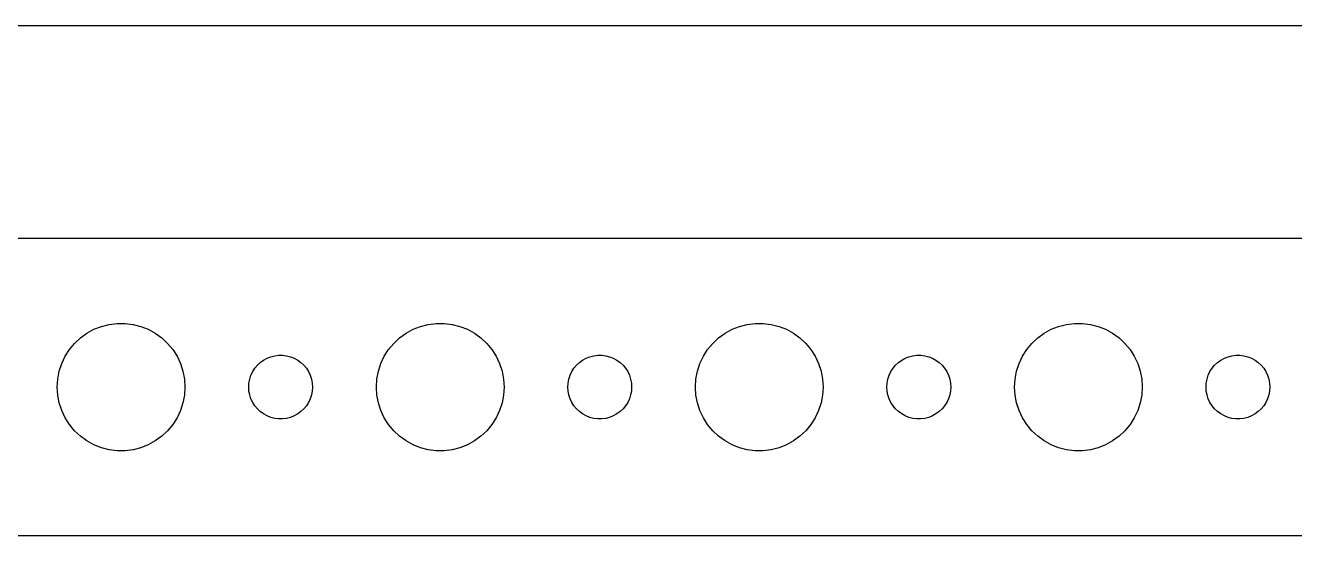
# Model space of a CAD drawing. Header units: metres. Extents: x -112 to 112, y 41 to 103.
# Drawn here: x -4.5 to 55.2, y 41 to 65 of the extents above; entities that cross this region are included whole.
import ezdxf

# ---------------------------------------------------------------- set-up
doc = ezdxf.new("R2010")
doc.units = ezdxf.units.M

msp = doc.modelspace()

# ---------------------------------------------------------------- linework, layer by layer
for p, q in [((-107.314, 65.0099), (107.314, 65.0099)), ((107.314, 54.9901), (-107.314, 54.9901)), ((-1.27733, 50.7145), (-0.92705, 50.8532)), ((-0.92705, 50.8532), (-0.56213, 50.9469)), ((-0.56213, 50.9469), (-0.18837, 50.9941)), ((-0.18837, 50.9941), (0.18837, 50.9941)), ((0.18837, 50.9941), (0.56213, 50.9469)), ((0.56213, 50.9469), (0.92705, 50.8532)), ((0.92705, 50.8532), (1.27733, 50.7145)), ((13.7227, 50.7145), (14.0729, 50.8532)), ((14.0729, 50.8532), (14.4379, 50.9469)), ((14.4379, 50.9469), (14.8116, 50.9941)), ((14.8116, 50.9941), (15.1884, 50.9941)), ((15.1884, 50.9941), (15.5621, 50.9469)), ((15.5621, 50.9469), (15.927, 50.8532)), ((15.927, 50.8532), (16.2773, 50.7145)), ((28.7227, 50.7145), (29.0729, 50.8532)), ((29.0729, 50.8532), (29.4379, 50.9469)), ((29.4379, 50.9469), (29.8116, 50.9941)), ((29.8116, 50.9941), (30.1884, 50.9941)), ((30.1884, 50.9941), (30.5621, 50.9469)), ((30.5621, 50.9469), (30.927, 50.8532)), ((30.927, 50.8532), (31.2773, 50.7145)), ((43.7227, 50.7145), (44.0729, 50.8532)), ((44.0729, 50.8532), (44.4379, 50.9469)), ((44.4379, 50.9469), (44.8116, 50.9941)), ((44.8116, 50.9941), (45.1884, 50.9941)), ((45.1884, 50.9941), (45.5621, 50.9469)), ((45.5621, 50.9469), (45.927, 50.8532)), ((45.927, 50.8532), (46.2773, 50.7145)), ((-2.1869, 50.0536), (-1.91226, 50.3115)), ((-1.91226, 50.3115), (-1.60747, 50.533)), ((-1.60747, 50.533), (-1.27733, 50.7145)), ((1.27733, 50.7145), (1.60747, 50.533)), ((1.60747, 50.533), (1.91226, 50.3115)), ((1.91226, 50.3115), (2.1869, 50.0536)), ((12.8131, 50.0536), (13.0877, 50.3115)), ((13.0877, 50.3115), (13.3925, 50.533)), ((13.3925, 50.533), (13.7227, 50.7145)), ((16.2773, 50.7145), (16.6075, 50.533)), ((16.6075, 50.533), (16.9123, 50.3115)), ((16.9123, 50.3115), (17.1869, 50.0536)), ((27.8131, 50.0536), (28.0877, 50.3115)), ((28.0877, 50.3115), (28.3925, 50.533)), ((28.3925, 50.533), (28.7227, 50.7145)), ((31.2773, 50.7145), (31.6075, 50.533)), ((31.6075, 50.533), (31.9123, 50.3115)), ((31.9123, 50.3115), (32.1869, 50.0536)), ((42.8131, 50.0536), (43.0877, 50.3115)), ((43.0877, 50.3115), (43.3925, 50.533)), ((43.3925, 50.533), (43.7227, 50.7145)), ((46.2773, 50.7145), (46.6075, 50.533)), ((46.6075, 50.533), (46.9123, 50.3115)), ((46.9123, 50.3115), (47.1869, 50.0536)), ((-2.62891, 49.4453), (-2.42705, 49.7634)), ((-2.42705, 49.7634), (-2.1869, 50.0536)), ((2.1869, 50.0536), (2.42705, 49.7634)), ((2.42705, 49.7634), (2.62891, 49.4453)), ((12.3711, 49.4453), (12.5729, 49.7634)), ((12.5729, 49.7634), (12.8131, 50.0536)), ((17.1869, 50.0536), (17.427, 49.7634)), ((17.427, 49.7634), (17.6289, 49.4453)), ((27.3711, 49.4453), (27.5729, 49.7634)), ((27.5729, 49.7634), (27.8131, 50.0536)), ((32.1869, 50.0536), (32.427, 49.7634)), ((32.427, 49.7634), (32.6289, 49.4453)), ((42.3711, 49.4453), (42.5729, 49.7634)), ((42.5729, 49.7634), (42.8131, 50.0536)), ((47.1869, 50.0536), (47.427, 49.7634)), ((47.427, 49.7634), (47.6289, 49.4453)), ((-2.90575, 48.7461), (-2.78932, 49.1044)), ((-2.78932, 49.1044), (-2.62891, 49.4453)), ((2.62891, 49.4453), (2.78932, 49.1044)), ((2.78932, 49.1044), (2.90575, 48.7461)), ((6.28647, 48.8817), (6.40654, 49.0268)), ((6.40654, 49.0268), (6.54385, 49.1558)), ((6.54385, 49.1558), (6.69626, 49.2665)), ((6.69626, 49.2665), (6.86133, 49.3572)), ((6.86133, 49.3572), (7.03647, 49.4266)), ((7.03647, 49.4266), (7.21892, 49.4734)), ((7.21892, 49.4734), (7.40581, 49.497)), ((7.40581, 49.497), (7.59418, 49.497)), ((7.59418, 49.497), (7.78107, 49.4734)), ((7.78107, 49.4734), (7.96352, 49.4266)), ((7.96352, 49.4266), (8.13866, 49.3572)), ((8.13866, 49.3572), (8.30373, 49.2665)), ((8.30373, 49.2665), (8.45613, 49.1558)), ((8.45613, 49.1558), (8.59344, 49.0268)), ((8.59344, 49.0268), (8.71352, 48.8817)), ((12.0942, 48.7461), (12.2107, 49.1044)), ((12.2107, 49.1044), (12.3711, 49.4453)), ((17.6289, 49.4453), (17.7893, 49.1044)), ((17.7893, 49.1044), (17.9057, 48.7461)), ((21.2865, 48.8817), (21.4065, 49.0268)), ((21.4065, 49.0268), (21.5439, 49.1558)), ((21.5439, 49.1558), (21.6963, 49.2665)), ((21.6963, 49.2665), (21.8613, 49.3572)), ((21.8613, 49.3572), (22.0365, 49.4266)), ((22.0365, 49.4266), (22.2189, 49.4734)), ((22.2189, 49.4734), (22.4058, 49.497)), ((22.4058, 49.497), (22.5942, 49.497)), ((22.5942, 49.497), (22.7811, 49.4734)), ((22.7811, 49.4734), (22.9635, 49.4266)), ((22.9635, 49.4266), (23.1387, 49.3572)), ((23.1387, 49.3572), (23.3037, 49.2665)), ((23.3037, 49.2665), (23.4561, 49.1558)), ((23.4561, 49.1558), (23.5934, 49.0268)), ((23.5934, 49.0268), (23.7135, 48.8817)), ((27.0942, 48.7461), (27.2107, 49.1044)), ((27.2107, 49.1044), (27.3711, 49.4453)), ((32.6289, 49.4453), (32.7893, 49.1044)), ((32.7893, 49.1044), (32.9057, 48.7461)), ((36.2865, 48.8817), (36.4065, 49.0268)), ((36.4065, 49.0268), (36.5439, 49.1558)), ((36.5439, 49.1558), (36.6963, 49.2665)), ((36.6963, 49.2665), (36.8613, 49.3572)), ((36.8613, 49.3572), (37.0365, 49.4266)), ((37.0365, 49.4266), (37.2189, 49.4734)), ((37.2189, 49.4734), (37.4058, 49.497)), ((37.4058, 49.497), (37.5942, 49.497)), ((37.5942, 49.497), (37.7811, 49.4734)), ((37.7811, 49.4734), (37.9635, 49.4266)), ((37.9635, 49.4266), (38.1387, 49.3572)), ((38.1387, 49.3572), (38.3037, 49.2665)), ((38.3037, 49.2665), (38.4561, 49.1558)), ((38.4561, 49.1558), (38.5934, 49.0268)), ((38.5934, 49.0268), (38.7135, 48.8817)), ((42.0942, 48.7461), (42.2107, 49.1044)), ((42.2107, 49.1044), (42.3711, 49.4453)), ((47.6289, 49.4453), (47.7893, 49.1044)), ((47.7893, 49.1044), (47.9057, 48.7461)), ((51.2865, 48.8817), (51.4065, 49.0268)), ((51.4065, 49.0268), (51.5439, 49.1558)), ((51.5439, 49.1558), (51.6963, 49.2665)), ((51.6963, 49.2665), (51.8613, 49.3572)), ((51.8613, 49.3572), (52.0365, 49.4266)), ((52.0365, 49.4266), (52.2189, 49.4734)), ((52.2189, 49.4734), (52.4058, 49.497)), ((52.4058, 49.497), (52.5942, 49.497)), ((52.5942, 49.497), (52.7811, 49.4734)), ((52.7811, 49.4734), (52.9635, 49.4266)), ((52.9635, 49.4266), (53.1387, 49.3572)), ((53.1387, 49.3572), (53.3037, 49.2665)), ((53.3037, 49.2665), (53.4561, 49.1558)), ((53.4561, 49.1558), (53.5934, 49.0268)), ((53.5934, 49.0268), (53.7135, 48.8817)), ((-3, 48), (-2.97633, 48.376)), ((-2.97633, 48.376), (-2.90575, 48.7461)), ((2.90575, 48.7461), (2.97633, 48.376)), ((2.97633, 48.376), (3, 48)), ((6.01183, 48.188), (6.04712, 48.373)), ((6.04712, 48.373), (6.10533, 48.5522)), ((6.10533, 48.5522), (6.18553, 48.7226)), ((6.18553, 48.7226), (6.28647, 48.8817)), ((8.71352, 48.8817), (8.81445, 48.7226)), ((8.81445, 48.7226), (8.89465, 48.5522)), ((8.89465, 48.5522), (8.95287, 48.373)), ((8.95287, 48.373), (8.98816, 48.188)), ((12, 48), (12.0237, 48.376)), ((12.0237, 48.376), (12.0942, 48.7461)), ((17.9057, 48.7461), (17.9763, 48.376)), ((17.9763, 48.376), (18, 48)), ((21.0118, 48.188), (21.0471, 48.373)), ((21.0471, 48.373), (21.1053, 48.5522)), ((21.1053, 48.5522), (21.1855, 48.7226)), ((21.1855, 48.7226), (21.2865, 48.8817)), ((23.7135, 48.8817), (23.8145, 48.7226)), ((23.8145, 48.7226), (23.8947, 48.5522)), ((23.8947, 48.5522), (23.9529, 48.373)), ((23.9529, 48.373), (23.9882, 48.188)), ((27, 48), (27.0237, 48.376)), ((27.0237, 48.376), (27.0942, 48.7461)), ((32.9057, 48.7461), (32.9763, 48.376)), ((32.9763, 48.376), (33, 48)), ((36.0118, 48.188), (36.0471, 48.373)), ((36.0471, 48.373), (36.1053, 48.5522)), ((36.1053, 48.5522), (36.1855, 48.7226)), ((36.1855, 48.7226), (36.2865, 48.8817)), ((38.7135, 48.8817), (38.8145, 48.7226)), ((38.8145, 48.7226), (38.8947, 48.5522)), ((38.8947, 48.5522), (38.9529, 48.373)), ((38.9529, 48.373), (38.9882, 48.188)), ((42, 48), (42.0237, 48.376)), ((42.0237, 48.376), (42.0942, 48.7461)), ((47.9057, 48.7461), (47.9763, 48.376)), ((47.9763, 48.376), (48, 48)), ((51.0118, 48.188), (51.0471, 48.373)), ((51.0471, 48.373), (51.1053, 48.5522)), ((51.1053, 48.5522), (51.1855, 48.7226)), ((51.1855, 48.7226), (51.2865, 48.8817)), ((53.7135, 48.8817), (53.8145, 48.7226)), ((53.8145, 48.7226), (53.8947, 48.5522)), ((53.8947, 48.5522), (53.9529, 48.373)), ((53.9529, 48.373), (53.9882, 48.188)), ((-2.97633, 47.624), (-3, 48)), ((3, 48), (2.97633, 47.624)), ((6, 48), (6.01183, 48.188)), ((6.01183, 47.812), (6, 48)), ((6.04712, 47.627), (6.01183, 47.812)), ((8.98816, 47.812), (8.95287, 47.627)), ((8.98816, 48.188), (9, 48)), ((9, 48), (8.98816, 47.812)), ((12.0237, 47.624), (12, 48)), ((18, 48), (17.9763, 47.624)), ((21, 48), (21.0118, 48.188)), ((21.0118, 47.812), (21, 48)), ((21.0471, 47.627), (21.0118, 47.812)), ((23.9882, 47.812), (23.9529, 47.627)), ((23.9882, 48.188), (24, 48)), ((24, 48), (23.9882, 47.812)), ((27.0237, 47.624), (27, 48)), ((33, 48), (32.9763, 47.624)), ((36, 48), (36.0118, 48.188)), ((36.0118, 47.812), (36, 48)), ((36.0471, 47.627), (36.0118, 47.812)), ((38.9882, 47.812), (38.9529, 47.627)), ((38.9882, 48.188), (39, 48)), ((39, 48), (38.9882, 47.812)), ((42.0237, 47.624), (42, 48)), ((48, 48), (47.9763, 47.624)), ((51, 48), (51.0118, 48.188)), ((51.0118, 47.812), (51, 48)), ((51.0471, 47.627), (51.0118, 47.812)), ((53.9882, 47.812), (53.9529, 47.627)), ((53.9882, 48.188), (54, 48)), ((54, 48), (53.9882, 47.812)), ((-2.90575, 47.2539), (-2.97633, 47.624)), ((-2.78932, 46.8956), (-2.90575, 47.2539)), ((2.90575, 47.2539), (2.78932, 46.8956)), ((2.97633, 47.624), (2.90575, 47.2539)), ((6.10533, 47.4478), (6.04712, 47.627)), ((6.18553, 47.2774), (6.10533, 47.4478)), ((6.28647, 47.1183), (6.18553, 47.2774)), ((8.81445, 47.2774), (8.71352, 47.1183)), ((8.89465, 47.4478), (8.81445, 47.2774)), ((8.95287, 47.627), (8.89465, 47.4478)), ((12.0942, 47.2539), (12.0237, 47.624)), ((12.2107, 46.8956), (12.0942, 47.2539)), ((17.9057, 47.2539), (17.7893, 46.8956)), ((17.9763, 47.624), (17.9057, 47.2539)), ((21.1053, 47.4478), (21.0471, 47.627)), ((21.1855, 47.2774), (21.1053, 47.4478)), ((21.2865, 47.1183), (21.1855, 47.2774)), ((23.8145, 47.2774), (23.7135, 47.1183)), ((23.8947, 47.4478), (23.8145, 47.2774)), ((23.9529, 47.627), (23.8947, 47.4478)), ((27.0942, 47.2539), (27.0237, 47.624)), ((27.2107, 46.8956), (27.0942, 47.2539)), ((32.9057, 47.2539), (32.7893, 46.8956)), ((32.9763, 47.624), (32.9057, 47.2539)), ((36.1053, 47.4478), (36.0471, 47.627)), ((36.1855, 47.2774), (36.1053, 47.4478)), ((36.2865, 47.1183), (36.1855, 47.2774)), ((38.8145, 47.2774), (38.7135, 47.1183)), ((38.8947, 47.4478), (38.8145, 47.2774)), ((38.9529, 47.627), (38.8947, 47.4478)), ((42.0942, 47.2539), (42.0237, 47.624)), ((42.2107, 46.8956), (42.0942, 47.2539)), ((47.9057, 47.2539), (47.7893, 46.8956)), ((47.9763, 47.624), (47.9057, 47.2539)), ((51.1053, 47.4478), (51.0471, 47.627)), ((51.1855, 47.2774), (51.1053, 47.4478)), ((51.2865, 47.1183), (51.1855, 47.2774)), ((53.8145, 47.2774), (53.7135, 47.1183)), ((53.8947, 47.4478), (53.8145, 47.2774)), ((53.9529, 47.627), (53.8947, 47.4478)), ((-2.62891, 46.5547), (-2.78932, 46.8956)), ((-2.42705, 46.2366), (-2.62891, 46.5547)), ((2.62891, 46.5547), (2.42705, 46.2366)), ((2.78932, 46.8956), (2.62891, 46.5547)), ((6.40654, 46.9732), (6.28647, 47.1183)), ((6.54385, 46.8442), (6.40654, 46.9732)), ((6.69626, 46.7335), (6.54385, 46.8442)), ((6.86133, 46.6428), (6.69626, 46.7335)), ((7.03647, 46.5734), (6.86133, 46.6428)), ((7.21892, 46.5266), (7.03647, 46.5734)), ((7.96352, 46.5734), (7.78107, 46.5266)), ((8.13866, 46.6428), (7.96352, 46.5734)), ((8.30373, 46.7335), (8.13866, 46.6428)), ((8.45613, 46.8442), (8.30373, 46.7335)), ((8.59344, 46.9732), (8.45613, 46.8442)), ((8.71352, 47.1183), (8.59344, 46.9732)), ((12.3711, 46.5547), (12.2107, 46.8956)), ((12.5729, 46.2366), (12.3711, 46.5547)), ((17.6289, 46.5547), (17.427, 46.2366)), ((17.7893, 46.8956), (17.6289, 46.5547)), ((21.4065, 46.9732), (21.2865, 47.1183)), ((21.5439, 46.8442), (21.4065, 46.9732)), ((21.6963, 46.7335), (21.5439, 46.8442)), ((21.8613, 46.6428), (21.6963, 46.7335)), ((22.0365, 46.5734), (21.8613, 46.6428)), ((22.2189, 46.5266), (22.0365, 46.5734)), ((22.9635, 46.5734), (22.7811, 46.5266)), ((23.1387, 46.6428), (22.9635, 46.5734)), ((23.3037, 46.7335), (23.1387, 46.6428)), ((23.4561, 46.8442), (23.3037, 46.7335)), ((23.5934, 46.9732), (23.4561, 46.8442)), ((23.7135, 47.1183), (23.5934, 46.9732)), ((27.3711, 46.5547), (27.2107, 46.8956)), ((27.5729, 46.2366), (27.3711, 46.5547)), ((32.6289, 46.5547), (32.427, 46.2366)), ((32.7893, 46.8956), (32.6289, 46.5547)), ((36.4065, 46.9732), (36.2865, 47.1183)), ((36.5439, 46.8442), (36.4065, 46.9732)), ((36.6963, 46.7335), (36.5439, 46.8442)), ((36.8613, 46.6428), (36.6963, 46.7335)), ((37.0365, 46.5734), (36.8613, 46.6428)), ((37.2189, 46.5266), (37.0365, 46.5734)), ((37.9635, 46.5734), (37.7811, 46.5266)), ((38.1387, 46.6428), (37.9635, 46.5734)), ((38.3037, 46.7335), (38.1387, 46.6428)), ((38.4561, 46.8442), (38.3037, 46.7335)), ((38.5934, 46.9732), (38.4561, 46.8442)), ((38.7135, 47.1183), (38.5934, 46.9732)), ((42.3711, 46.5547), (42.2107, 46.8956)), ((42.5729, 46.2366), (42.3711, 46.5547)), ((47.6289, 46.5547), (47.427, 46.2366)), ((47.7893, 46.8956), (47.6289, 46.5547)), ((51.4065, 46.9732), (51.2865, 47.1183)), ((51.5439, 46.8442), (51.4065, 46.9732)), ((51.6963, 46.7335), (51.5439, 46.8442)), ((51.8613, 46.6428), (51.6963, 46.7335)), ((52.0365, 46.5734), (51.8613, 46.6428)), ((52.2189, 46.5266), (52.0365, 46.5734)), ((52.9635, 46.5734), (52.7811, 46.5266)), ((53.1387, 46.6428), (52.9635, 46.5734)), ((53.3037, 46.7335), (53.1387, 46.6428)), ((53.4561, 46.8442), (53.3037, 46.7335)), ((53.5934, 46.9732), (53.4561, 46.8442)), ((53.7135, 47.1183), (53.5934, 46.9732)), ((-2.1869, 45.9464), (-2.42705, 46.2366)), ((-1.91226, 45.6885), (-2.1869, 45.9464)), ((2.1869, 45.9464), (1.91226, 45.6885)), ((2.42705, 46.2366), (2.1869, 45.9464)), ((7.40581, 46.503), (7.21892, 46.5266)), ((7.59418, 46.503), (7.40581, 46.503)), ((7.78107, 46.5266), (7.59418, 46.503)), ((12.8131, 45.9464), (12.5729, 46.2366)), ((13.0877, 45.6885), (12.8131, 45.9464)), ((17.1869, 45.9464), (16.9123, 45.6885)), ((17.427, 46.2366), (17.1869, 45.9464)), ((22.4058, 46.503), (22.2189, 46.5266)), ((22.5942, 46.503), (22.4058, 46.503)), ((22.7811, 46.5266), (22.5942, 46.503)), ((27.8131, 45.9464), (27.5729, 46.2366)), ((28.0877, 45.6885), (27.8131, 45.9464)), ((32.1869, 45.9464), (31.9123, 45.6885)), ((32.427, 46.2366), (32.1869, 45.9464)), ((37.4058, 46.503), (37.2189, 46.5266)), ((37.5942, 46.503), (37.4058, 46.503)), ((37.7811, 46.5266), (37.5942, 46.503)), ((42.8131, 45.9464), (42.5729, 46.2366)), ((43.0877, 45.6885), (42.8131, 45.9464)), ((47.1869, 45.9464), (46.9123, 45.6885)), ((47.427, 46.2366), (47.1869, 45.9464)), ((52.4058, 46.503), (52.2189, 46.5266)), ((52.5942, 46.503), (52.4058, 46.503)), ((52.7811, 46.5266), (52.5942, 46.503)), ((-1.60747, 45.467), (-1.91226, 45.6885)), ((-1.27733, 45.2855), (-1.60747, 45.467)), ((1.60747, 45.467), (1.27733, 45.2855)), ((1.91226, 45.6885), (1.60747, 45.467)), ((13.3925, 45.467), (13.0877, 45.6885)), ((13.7227, 45.2855), (13.3925, 45.467)), ((16.6075, 45.467), (16.2773, 45.2855)), ((16.9123, 45.6885), (16.6075, 45.467)), ((28.3925, 45.467), (28.0877, 45.6885)), ((28.7227, 45.2855), (28.3925, 45.467)), ((31.6075, 45.467), (31.2773, 45.2855)), ((31.9123, 45.6885), (31.6075, 45.467)), ((43.3925, 45.467), (43.0877, 45.6885)), ((43.7227, 45.2855), (43.3925, 45.467)), ((46.6075, 45.467), (46.2773, 45.2855)), ((46.9123, 45.6885), (46.6075, 45.467)), ((-0.92705, 45.1468), (-1.27733, 45.2855)), ((-0.56213, 45.0531), (-0.92705, 45.1468)), ((-0.18837, 45.0059), (-0.56213, 45.0531)), ((0.18837, 45.0059), (-0.18837, 45.0059)), ((0.56213, 45.0531), (0.18837, 45.0059)), ((0.92705, 45.1468), (0.56213, 45.0531)), ((1.27733, 45.2855), (0.92705, 45.1468)), ((14.0729, 45.1468), (13.7227, 45.2855)), ((14.4379, 45.0531), (14.0729, 45.1468)), ((14.8116, 45.0059), (14.4379, 45.0531)), ((15.1884, 45.0059), (14.8116, 45.0059)), ((15.5621, 45.0531), (15.1884, 45.0059)), ((15.927, 45.1468), (15.5621, 45.0531)), ((16.2773, 45.2855), (15.927, 45.1468)), ((29.0729, 45.1468), (28.7227, 45.2855)), ((29.4379, 45.0531), (29.0729, 45.1468)), ((29.8116, 45.0059), (29.4379, 45.0531)), ((30.1884, 45.0059), (29.8116, 45.0059)), ((30.5621, 45.0531), (30.1884, 45.0059)), ((30.927, 45.1468), (30.5621, 45.0531)), ((31.2773, 45.2855), (30.927, 45.1468)), ((44.0729, 45.1468), (43.7227, 45.2855)), ((44.4379, 45.0531), (44.0729, 45.1468)), ((44.8116, 45.0059), (44.4379, 45.0531)), ((45.1884, 45.0059), (44.8116, 45.0059)), ((45.5621, 45.0531), (45.1884, 45.0059)), ((45.927, 45.1468), (45.5621, 45.0531)), ((46.2773, 45.2855), (45.927, 45.1468)), ((-107.314, 41.0099), (107.314, 41.0099))]:
    msp.add_line(p, q)

doc.saveas('drawing.dxf')
